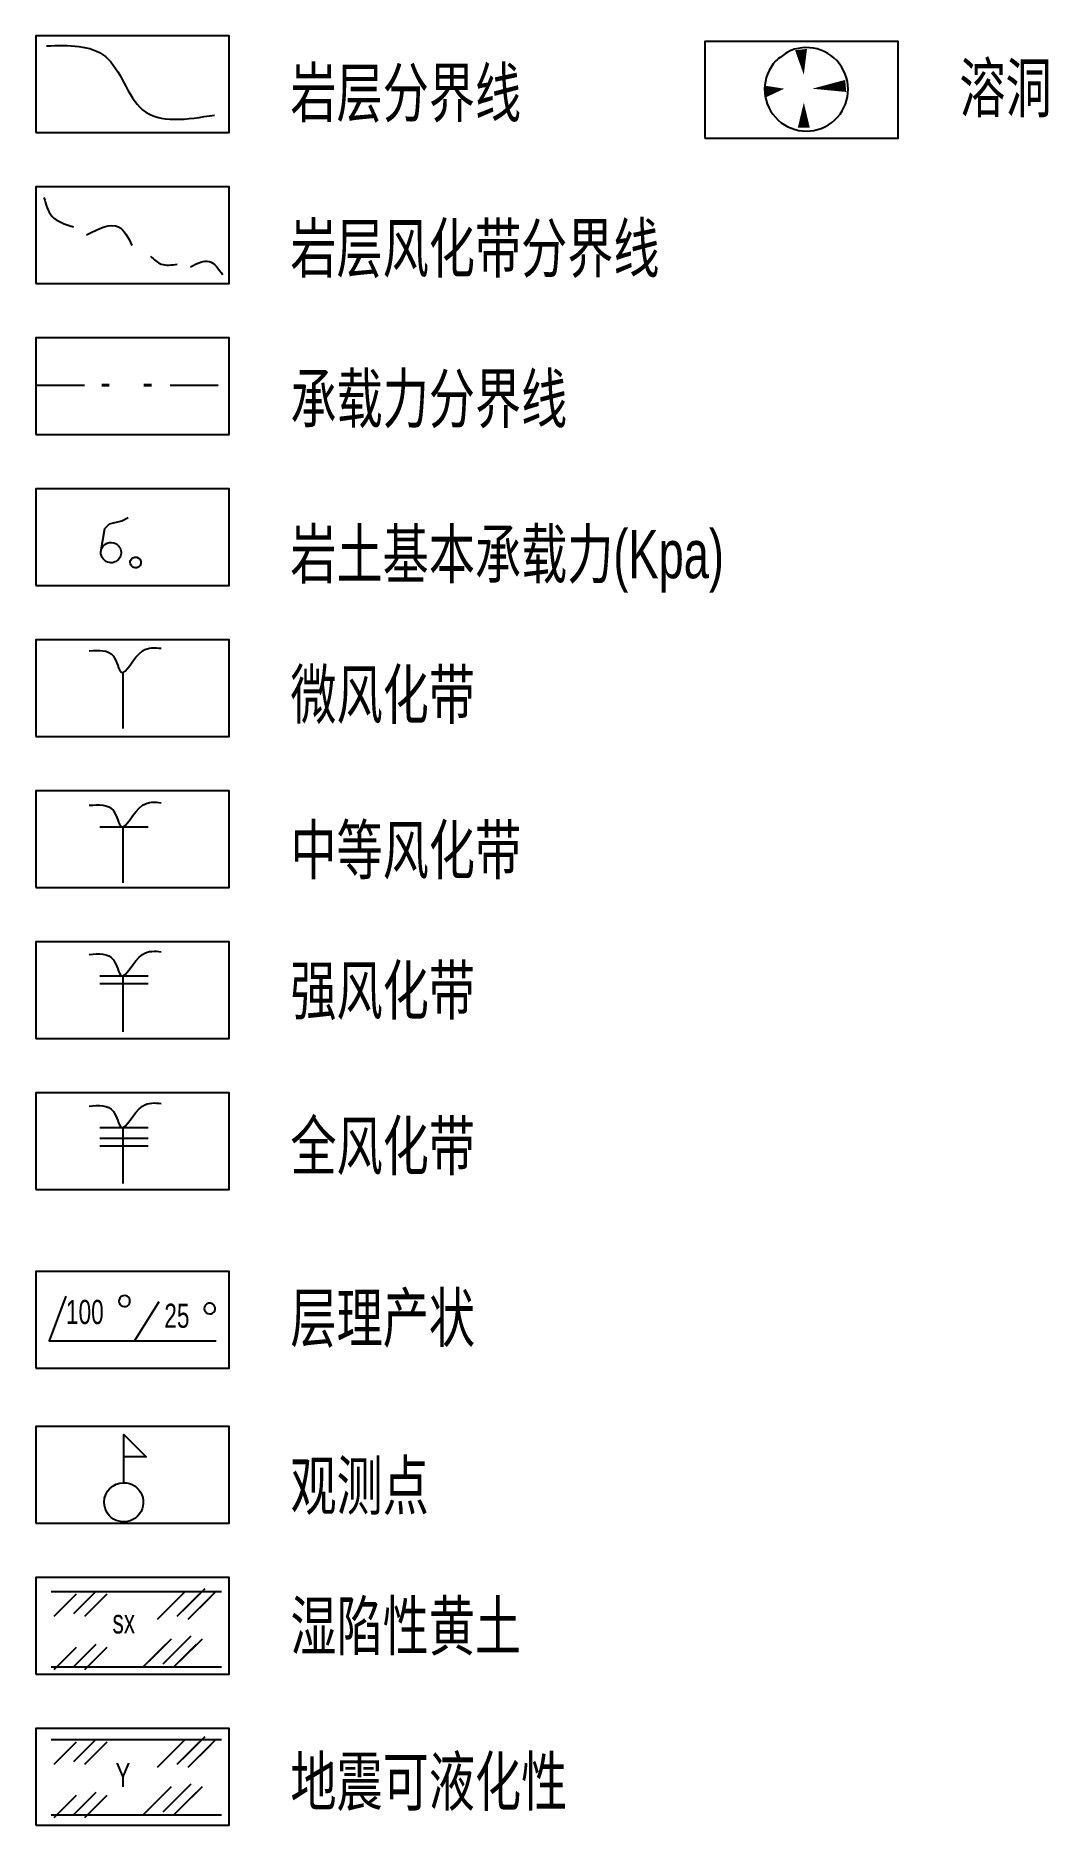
# Model space of a CAD drawing. Extents: x 0 to 84, y -3 to 146.
import ezdxf

# ---------------------------------------------------------------- set-up
doc = ezdxf.new("R2010")
doc.units = 0
doc.header["$MEASUREMENT"] = 0
doc.layers.get('0').update_dxf_attribs({"linetype": 'CONTINUOUS'})
doc.layers.add('GICAD_TULI', color=7, linetype='CONTINUOUS')
doc.styles.add('LZ_FONTS_FS', font='hxm.ttf', dxfattribs={"width": 0.7})

msp = doc.modelspace()

# ---------------------------------------------------------------- linework, layer by layer
for points in [[(61.27, 143.43, 11.877675), (62.19, 144.13, 0.012402)], [(7.28, 25.73, -2.416619), (5.66, 24.11, -0.413801)]]:
    msp.add_lwpolyline(points, format="xyb", close=True)
for points in [[(63.58, 142.28, 0, 1, 0), (63.35, 144.36, 1, 1, 0)], [(61.96, 141.12, 0, 1, 0), (60.34, 140.89, 1, 1, 0)], [(64.28, 141.12, 0, 1, 0), (67.05, 141.35, 1, 1, 0)], [(63.58, 139.97, 0, 1, 0), (63.58, 137.89, 1, 1, 0)]]:
    msp.add_lwpolyline(points, format="xyseb")
for points in [[(7.21, 92.8), (7.21, 88.17)], [(5.31, 80.02), (9.29, 80.02)], [(7.21, 80.02), (7.21, 75.39)], [(5.31, 67.68), (9.29, 67.68)], [(5.31, 67.04), (9.29, 67.04)], [(7.21, 67.68), (7.21, 63.05)], [(5.31, 55.12), (9.29, 55.12)], [(7.21, 55.11), (7.21, 50.49)], [(5.31, 54.26), (9.29, 54.26)], [(5.31, 53.6), (9.29, 53.6)], [(7.28, 25.73), (7.28, 29.72), (9.15, 27.86), (7.29, 27.86)], [(1.26, 16.72), (15.38, 16.72)], [(3.35, 16.49), (1.5, 14.64)], [(4.97, 16.72), (3.12, 14.87)], [(5.89, 16.49), (4.04, 14.64)], [(12.37, 16.72), (10.52, 14.87)], [(13.53, 16.49), (11.68, 14.64)], [(13.99, 16.95), (12.14, 15.1)], [(14.91, 16.72), (13.06, 14.87)], [(11.91, 16.25), (10.06, 14.41)], [(14.45, 16.25), (12.6, 14.41)], [(3.35, 12.1), (1.5, 10.25)], [(4.97, 12.33), (3.12, 10.48)], [(5.89, 12.1), (4.04, 10.25)], [(10.75, 12.33), (8.9, 10.48)], [(11.21, 12.79), (9.36, 10.94)], [(12.37, 12.56), (10.52, 10.71)], [(12.83, 13.02), (10.98, 11.17)], [(13.29, 12.33), (11.44, 10.48)], [(13.76, 12.79), (11.91, 10.94)], [(1.26, 10.48), (15.38, 10.48)], [(1.26, 4.47), (15.38, 4.47)], [(4.97, 4.47), (3.12, 2.62)], [(12.37, 4.47), (10.52, 2.62)], [(13.99, 4.7), (12.14, 2.85)], [(14.91, 4.47), (13.06, 2.62)], [(3.35, 4.24), (1.5, 2.39)], [(5.89, 4.24), (4.04, 2.39)], [(11.91, 4.01), (10.06, 2.16)], [(13.53, 4.24), (11.68, 2.39)], [(14.45, 4.01), (12.6, 2.16)], [(4.97, 0.08), (3.12, -1.77)], [(10.75, 0.08), (8.9, -1.77)], [(11.21, 0.54), (9.36, -1.3)], [(12.37, 0.31), (10.52, -1.54)], [(12.83, 0.77), (10.98, -1.07)], [(13.29, 0.08), (11.44, -1.77)], [(13.76, 0.54), (11.91, -1.3)], [(3.35, -0.15), (1.5, -2)], [(5.89, -0.15), (4.04, -2)], [(1.26, -1.77), (15.38, -1.77)]]:
    msp.add_lwpolyline(points)
for points in [[(0.9, 144.67), (5.76, 143.79), (8.84, 139.38), (14.8, 138.94)], [(0.68, 132.11), (1.34, 130.57), (3.11, 129.69)], [(4.21, 129.03), (6.86, 129.69), (7.96, 128.15)], [(9.51, 127.26), (10.39, 126.6), (11.71, 126.6)], [(12.82, 126.38), (14.36, 126.82), (15.46, 125.72)], [(4.43, 94.58), (6.42, 94.14), (7.08, 92.82), (8.84, 94.58), (10.39, 94.8)], [(4.43, 81.8), (6.42, 81.36), (7.08, 80.04), (8.84, 81.8), (10.39, 82.02)], [(4.43, 69.46), (6.42, 69.02), (7.08, 67.7), (8.84, 69.46), (10.39, 69.68)], [(4.43, 56.9), (6.42, 56.46), (7.08, 55.14), (8.84, 56.9), (10.39, 57.12)]]:
    msp.add_spline(points, degree=3)
at = {"layer": 'GICAD_TULI'}
for points in [[(0, 137.5), (16, 137.5), (16, 145.5), (0, 145.5)], [(55.38, 137.02), (71.38, 137.02), (71.38, 145.02), (55.38, 145.02)], [(0, 125), (16, 125), (16, 133), (0, 133)], [(0, 112.5), (16, 112.5), (16, 120.5), (0, 120.5)], [(0, 100), (16, 100), (16, 108), (0, 108)], [(0, 87.5), (16, 87.5), (16, 95.5), (0, 95.5)], [(0, 75), (16, 75), (16, 83), (0, 83)], [(0, 62.5), (16, 62.5), (16, 70.5), (0, 70.5)], [(0, 50), (16, 50), (16, 58), (0, 58)], [(0, 35.2), (16, 35.2), (16, 43.2), (0, 43.2)], [(0, 22.38), (16, 22.38), (16, 30.38), (0, 30.38)], [(0, 9.88), (16, 9.88), (16, 17.88), (0, 17.88)], [(0, -2.62), (16, -2.62), (16, 5.38), (0, 5.38)]]:
    msp.add_lwpolyline(points, close=True, dxfattribs=at)
for points in [[(0.05, 116.58), (4.04, 116.58)], [(11.12, 116.58), (15.11, 116.58)], [(5.39, 102.79), (5.72, 104.72), (6.1, 105.1), (7.13, 105.36), (7.65, 105.62)], [(2.5, 41.16), (1.12, 37.48), (14.94, 37.48)], [(10.18, 40.7), (8.18, 37.48)]]:
    msp.add_lwpolyline(points, dxfattribs=at)
at = {"layer": 'GICAD_TULI', "const_width": 0.25}
for points in [[(5.46, 116.58), (6.1, 116.58)], [(8.94, 116.58), (9.58, 116.58)]]:
    msp.add_lwpolyline(points, dxfattribs=at)
at = {"layer": 'GICAD_TULI'}
msp.add_lwpolyline([(6.23, 103.56, -1.079994), (6.1, 101.89, -0.925931), (6.23, 103.56, 0.40025)], format="xyb", dxfattribs=at)
for points in [[(8.03, 102.28, -2.259487), (7.91, 101.63, -0.442578)], [(6.95, 41, 2.463495), (7.57, 41.16, 0.405927)], [(14.02, 40.39, 2.463495), (14.63, 40.54, 0.405927)]]:
    msp.add_lwpolyline(points, format="xyb", close=True, dxfattribs=at)

# ---------------------------------------------------------------- texts
at = {"style": 'LZ_FONTS_FS', "width": 0.7}
for s, p in [('sx', (6.35, 13.25)), ('Y', (6.59, 0.54))]:
    msp.add_text(s, height=2, dxfattribs=at).set_placement(p)
at = {"layer": 'GICAD_TULI', "color": 3, "style": 'LZ_FONTS_FS', "width": 0.7}
for s, p in [('溶洞', (76.46, 139.19)), ('岩层分界线', (21.08, 138.79)), ('岩层风化带分界线', (21.08, 125.92)), ('承载力分界线', (21.08, 113.47)), ('岩土基本承载力(Kpa)', (21.08, 100.6)), ('微风化带', (21.08, 88.98)), ('中等风化带', (21.08, 76.11)), ('强风化带', (21.08, 64.49)), ('全风化带', (21.08, 51.62)), ('层理产状', (21.08, 37.38)), ('观测点', (21.08, 23.49)), ('湿陷性黄土', (21.08, 11.87)), ('地震可液化性', (21.08, -1))]:
    msp.add_text(s, height=4, dxfattribs=at).set_placement(p)
at = {"layer": 'GICAD_TULI', "style": 'LZ_FONTS_FS', "width": 0.7}
for s, p in [('100', (2.5, 38.86)), ('25', (10.64, 38.55))]:
    msp.add_text(s, height=2, dxfattribs=at).set_placement(p)

doc.saveas('drawing.dxf')
